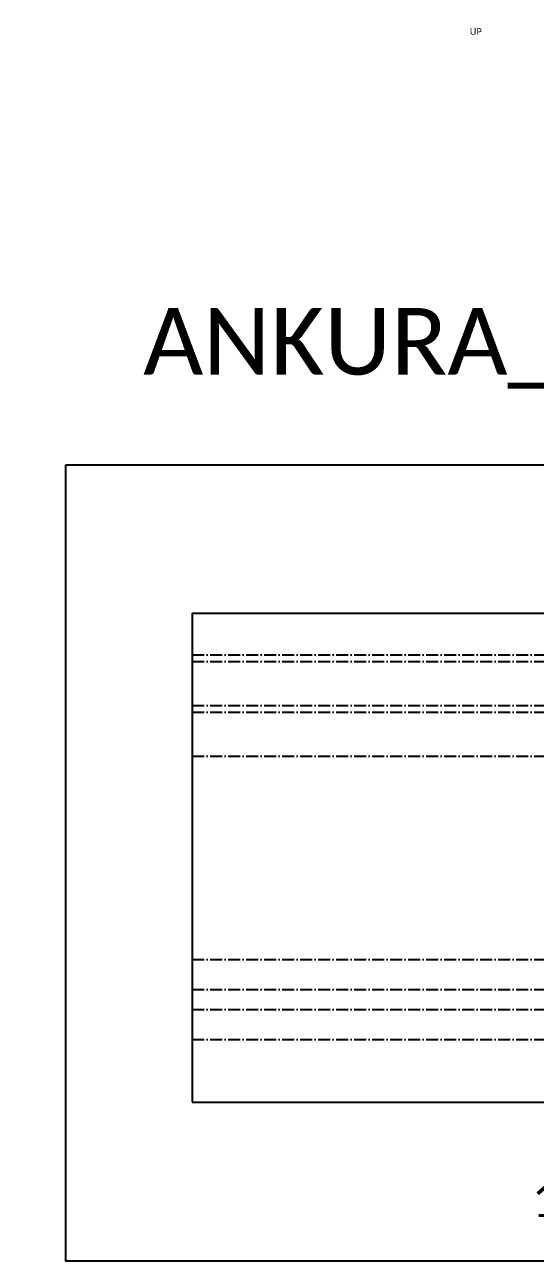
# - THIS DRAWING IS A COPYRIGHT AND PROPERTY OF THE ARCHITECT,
# Model space of a CAD drawing. Header units: millimetres. Extents: x -620 to 116137, y -21481 to 17722.
# Drawn here: x -618 to 7041, y -21481 to -2930 of the extents above; entities that cross this region are included whole.
import ezdxf
from ezdxf.xclip import XClip

# ---------------------------------------------------------------- set-up
doc = ezdxf.new("R2010")
doc.units = ezdxf.units.MM
doc.header["$LTSCALE"] = 150
doc.header["$XCLIPFRAME"] = 2
doc.linetypes.add('ACAD_ISO10W100', pattern=[18, 12, -3, 0, -3])
doc.layers.add('ad-Grid', color=8, linetype='ACAD_ISO10W100')
doc.layers.add('ad-Text main', color=7, linetype='Continuous')
doc.layers.add('ad-Verandah', color=7, linetype='Continuous', true_color=0xa57c52)
doc.styles.add('6 U T S R N_Corridor-Basement$0$Standard', font='arial.ttf')
doc.styles.get("Standard").update_dxf_attribs({"font": 'calibril.ttf'})

# ---------------------------------------------------------------- blocks, each defined once
blk = doc.blocks.new('zw$38DE')
at = {"layer": 'ad-Grid', "ltscale": 0.1}
for points in [[(-27431.1, 4570), (0, 4570)], [(-27431.1, 4470), (-2459.8, 4470), (-2319.6, 4127), (0, 4127)], [(-27431.1, 3810), (0, 3810)], [(-27431.1, 3710), (-2459.8, 3710), (-2319.6, 3367), (0, 3367)], [(-27431.1, 3050), (0, 3050)], [(-27431.1, 0), (0, 0)], [(-27431.1, -450), (0, -450)], [(-27431.1, -750), (-2459.8, -750), (-2319.6, -1093), (0, -1093)], [(-27431.1, -1200), (-2459.8, -1200), (-2319.6, -1543), (0, -1543)]]:
    blk.add_lwpolyline(points, dxfattribs=at)
blk = doc.blocks.new('zw$FE9C')
at = {"layer": 'ad-Text main', "insert": (6149, -3031, 0), "char_height": 100, "width": 207.6, "attachment_point": 5, "style": '6 U T S R N_Corridor-Basement$0$Standard', "bg_fill": 2}
blk.add_mtext('{\\fCalibri Light|b0|i0|c0|p34;UP}', dxfattribs=at)
blk = doc.blocks.new('1215_East Villa')
at = {"layer": 'ad-Verandah'}
blk.add_blockref('zw$FE9C', (0, 0), dxfattribs=at)

msp = doc.modelspace()

# ---------------------------------------------------------------- linework, layer by layer
msp.add_lwpolyline([(0, -9535), (29034, -9535), (29034, -21481), (0, -21481)], close=True)

# ---------------------------------------------------------------- block references
msp.add_blockref('1215_East Villa', (0, 0))
ref = msp.add_blockref('zw$38DE', (26280, -16952))
XClip(ref).set_block_clipping_path([(-24388.2934201569, -2140.6281090205), (349.01197073, 5188.3683916222)])

# ---------------------------------------------------------------- texts
at = {"layer": 'ad-Text main', "insert": (16433, -7784), "char_height": 1000, "width": 33102.79, "attachment_point": 5, "bg_fill": 2}
msp.add_mtext('ANKURA_THE WOODS 1215E VILLA ELEVATIONS', dxfattribs=at)

# ---------------------------------------------------------------- next in the draw order: texts
at = {"layer": 'ad-Text main', "insert": (13528, -20631), "char_height": 500, "width": 14060.66, "attachment_point": 5, "bg_fill": 2}
msp.add_mtext('1215 Sqft EAST VILLA_SOUTH ELEVATION', dxfattribs=at)

doc.saveas('drawing.dxf')
